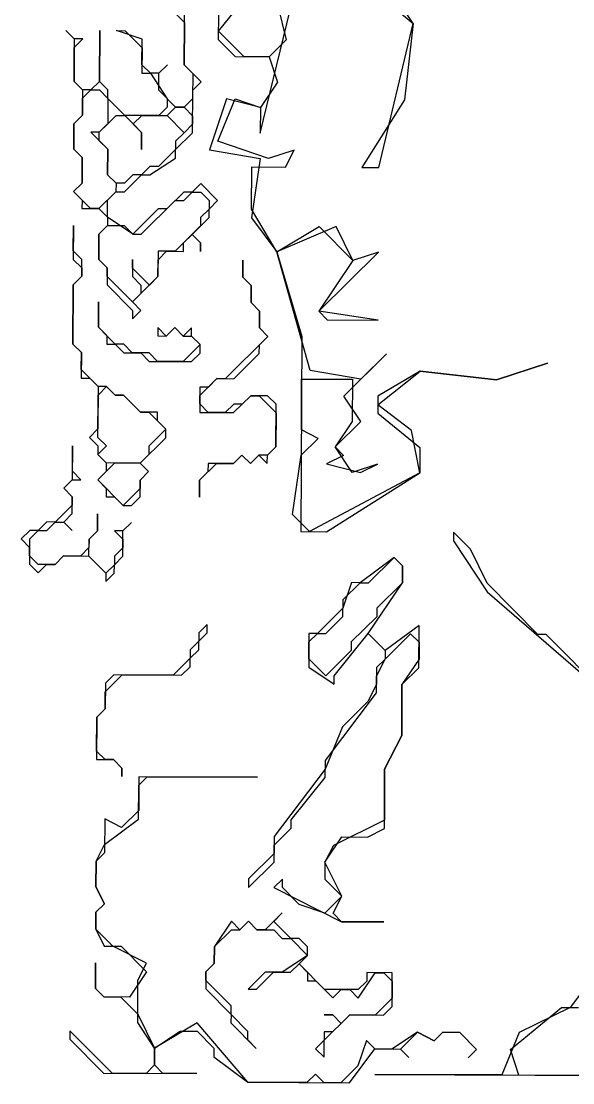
# Model space of a CAD drawing. Header units: inches. Extents: x 0 to 116, y 0 to 63.
# Drawn here: x 56.27 to 60.2, y 10.39 to 17.95 of the extents above; entities that cross this region are included whole.
import ezdxf

# ---------------------------------------------------------------- set-up
doc = ezdxf.new("R2010")
doc.units = ezdxf.units.IN

msp = doc.modelspace()

# ---------------------------------------------------------------- linework, layer by layer
for points in [[(57.67862, 18.00039), (57.67783, 17.8192), (57.79811, 17.69787), (58.0397, 17.69681), (58.09931, 17.51535), (57.97772, 17.33468), (57.73639, 17.39614), (57.61401, 17.03427), (57.97614, 16.97229), (57.9139, 16.54975), (58.09404, 16.30736), (58.2726, 15.70258), (58.26654, 14.31339), (58.44774, 14.3126), (59.11398, 14.7325), (59.0549, 15.03476), (58.81409, 15.21701), (59.11714, 15.45729), (59.66047, 15.39452), (60.0234, 15.51374), (59.66047, 15.39452), (59.11714, 15.45729), (58.81435, 15.27741), (58.81383, 15.15661), (59.11477, 14.9137), (59.11398, 14.7325), (58.32694, 14.31313), (58.20667, 14.43446), (58.26891, 14.85699), (58.39024, 14.97726), (58.26971, 15.03819), (58.27129, 15.40058), (58.63368, 15.399), (58.63237, 15.097), (58.51078, 14.91633), (58.57091, 14.85567), (58.44985, 14.7958), (58.69118, 14.73434), (58.81225, 14.79422), (58.63078, 14.73461), (58.51078, 14.91633), (58.69276, 15.09674), (58.57276, 15.27847), (58.87607, 15.57915), (58.69408, 15.39874), (58.33195, 15.46072), (58.09404, 16.30736), (58.39683, 16.48725), (58.63737, 16.24459), (58.39419, 15.88325), (58.45433, 15.82259), (58.81673, 15.82101), (58.39419, 15.88325), (58.81883, 16.3042), (58.63737, 16.24459), (58.51763, 16.48672), (58.09404, 16.30736), (57.91416, 16.61015), (57.91548, 16.91215), (58.15708, 16.9111), (58.218, 17.03163), (58.03654, 16.97202), (57.67467, 17.0944), (57.79679, 17.39587), (57.97772, 17.33468), (57.97693, 17.15348), (58.28446, 18.42055)], [(57.67862, 18.00039), (57.67783, 17.8192), (57.79811, 17.69787), (58.0397, 17.69681), (58.09931, 17.51535), (57.97772, 17.33468), (57.73639, 17.39614), (57.61401, 17.03427), (57.97614, 16.97229), (57.9139, 16.54975), (58.09404, 16.30736), (58.2726, 15.70258), (58.26654, 14.31339), (58.44774, 14.3126), (59.11398, 14.7325), (59.0549, 15.03476), (58.81409, 15.21701), (59.11714, 15.45729), (59.66047, 15.39452), (60.0234, 15.51374), (59.66047, 15.39452), (59.11714, 15.45729), (58.81435, 15.27741), (58.81383, 15.15661), (59.11477, 14.9137), (59.11398, 14.7325), (58.32694, 14.31313), (58.20667, 14.43446), (58.26891, 14.85699), (58.39024, 14.97726), (58.26971, 15.03819), (58.27129, 15.40058), (58.63368, 15.399), (58.63237, 15.097), (58.51078, 14.91633), (58.57091, 14.85567), (58.44985, 14.7958), (58.69118, 14.73434), (58.81225, 14.79422), (58.63078, 14.73461), (58.51078, 14.91633), (58.69276, 15.09674), (58.57276, 15.27847), (58.87607, 15.57915), (58.69408, 15.39874), (58.33195, 15.46072), (58.09404, 16.30736), (58.39683, 16.48725), (58.63737, 16.24459), (58.39419, 15.88325), (58.45433, 15.82259), (58.81673, 15.82101), (58.39419, 15.88325), (58.81883, 16.3042), (58.63737, 16.24459), (58.51763, 16.48672), (58.09404, 16.30736), (57.91416, 16.61015), (57.91548, 16.91215), (58.15708, 16.9111), (58.218, 17.03163), (58.03654, 16.97202), (57.67467, 17.0944), (57.79679, 17.39587), (57.97772, 17.33468), (57.97693, 17.15348), (58.28446, 18.42055)], [(57.31649, 18.06237), (57.43676, 17.94105), (57.43545, 17.63905), (57.49558, 17.57839), (57.49479, 17.39719), (57.43413, 17.33705), (57.37373, 17.33732), (57.25346, 17.45864), (57.25398, 17.57944), (57.31465, 17.63958), (57.25398, 17.57944), (57.19358, 17.57971), (57.13345, 17.64037), (57.13424, 17.82157), (56.9533, 17.88276), (57.0137, 17.88249), (57.13398, 17.76117), (57.13319, 17.57997), (57.19358, 17.57971), (57.31359, 17.39798), (57.31333, 17.33758), (57.25267, 17.27745), (57.01107, 17.2785), (56.8908, 17.39983), (56.89106, 17.46022), (56.83092, 17.52089), (56.83251, 17.88328), (56.83092, 17.52089), (56.77026, 17.46075), (56.70986, 17.46102), (56.64973, 17.52168), (56.65078, 17.76328), (56.71144, 17.82341), (56.65104, 17.82368), (56.59091, 17.88434), (56.65104, 17.82368), (56.64973, 17.52168), (56.70986, 17.46102), (56.70907, 17.27982), (56.64841, 17.21968), (56.64762, 17.03848), (56.70775, 16.97782), (56.70696, 16.79662), (56.6463, 16.73649), (56.70644, 16.67582), (56.70617, 16.61542), (56.82697, 16.6149), (56.88711, 16.55423), (56.88684, 16.49383), (56.82618, 16.4337), (56.82539, 16.2525), (56.88553, 16.19184), (56.885, 16.07104), (57.06541, 15.88905), (57.06514, 15.82865), (57.12581, 15.88879), (57.06567, 15.94945), (57.24766, 16.12986), (57.24819, 16.25065), (57.30885, 16.31079), (57.42965, 16.31026), (57.42991, 16.37066), (57.49057, 16.4308), (57.55071, 16.37014), (57.55045, 16.30974), (57.55071, 16.37014), (57.49057, 16.4308), (57.6119, 16.55107), (57.61216, 16.61147), (57.67283, 16.67161), (57.55255, 16.79293), (57.49189, 16.7328), (57.43149, 16.73306), (57.31017, 16.61279), (57.24977, 16.61305), (57.06778, 16.43264), (56.88711, 16.55423), (56.88763, 16.67503), (56.9483, 16.73517), (57.0087, 16.7349), (57.13002, 16.85518), (57.19042, 16.85491), (57.37215, 16.97492), (57.37241, 17.03532), (57.49374, 17.15559), (57.49505, 17.45759), (57.55572, 17.51773), (57.43545, 17.63905), (57.43808, 18.24305)], [(57.31649, 18.06237), (57.43676, 17.94105), (57.43545, 17.63905), (57.49558, 17.57839), (57.49479, 17.39719), (57.43413, 17.33705), (57.37373, 17.33732), (57.25346, 17.45864), (57.25398, 17.57944), (57.31465, 17.63958), (57.25398, 17.57944), (57.19358, 17.57971), (57.13345, 17.64037), (57.13424, 17.82157), (56.9533, 17.88276), (57.0137, 17.88249), (57.13398, 17.76117), (57.13319, 17.57997), (57.19358, 17.57971), (57.31359, 17.39798), (57.31333, 17.33758), (57.25267, 17.27745), (57.01107, 17.2785), (56.8908, 17.39983), (56.89106, 17.46022), (56.83092, 17.52089), (56.83251, 17.88328), (56.83092, 17.52089), (56.77026, 17.46075), (56.70986, 17.46102), (56.64973, 17.52168), (56.65078, 17.76328), (56.71144, 17.82341), (56.65104, 17.82368), (56.59091, 17.88434), (56.65104, 17.82368), (56.64973, 17.52168), (56.70986, 17.46102), (56.70907, 17.27982), (56.64841, 17.21968), (56.64762, 17.03848), (56.70775, 16.97782), (56.70696, 16.79662), (56.6463, 16.73649), (56.70644, 16.67582), (56.70617, 16.61542), (56.82697, 16.6149), (56.88711, 16.55423), (56.88684, 16.49383), (56.82618, 16.4337), (56.82539, 16.2525), (56.88553, 16.19184), (56.885, 16.07104), (57.06541, 15.88905), (57.06514, 15.82865), (57.12581, 15.88879), (57.06567, 15.94945), (57.24766, 16.12986), (57.24819, 16.25065), (57.30885, 16.31079), (57.42965, 16.31026), (57.42991, 16.37066), (57.49057, 16.4308), (57.55071, 16.37014), (57.55045, 16.30974), (57.55071, 16.37014), (57.49057, 16.4308), (57.6119, 16.55107), (57.61216, 16.61147), (57.67283, 16.67161), (57.55255, 16.79293), (57.49189, 16.7328), (57.43149, 16.73306), (57.31017, 16.61279), (57.24977, 16.61305), (57.06778, 16.43264), (56.88711, 16.55423), (56.88763, 16.67503), (56.9483, 16.73517), (57.0087, 16.7349), (57.13002, 16.85518), (57.19042, 16.85491), (57.37215, 16.97492), (57.37241, 17.03532), (57.49374, 17.15559), (57.49505, 17.45759), (57.55572, 17.51773), (57.43545, 17.63905), (57.43808, 18.24305)], [(58.70647, 18.23751), (59.06755, 17.93393), (59.00478, 17.3906), (58.70067, 16.90872), (58.82147, 16.9082), (59.06755, 17.93393), (58.82753, 18.29738)], [(58.70647, 18.23751), (59.06755, 17.93393), (59.00478, 17.3906), (58.70067, 16.90872), (58.82147, 16.9082), (59.06755, 17.93393), (58.82753, 18.29738)], [(58.10168, 18.05895), (58.16103, 17.81709), (58.0397, 17.69681), (57.85851, 17.69761), (57.6781, 17.87959), (57.92101, 18.18054)], [(58.10168, 18.05895), (58.16103, 17.81709), (58.0397, 17.69681), (57.85851, 17.69761), (57.6781, 17.87959), (57.92101, 18.18054)], [(60.43591, 13.15632), (60.01496, 13.58096), (59.95456, 13.58122), (59.59375, 13.9452), (59.474, 14.18732), (59.35373, 14.30865), (59.35347, 14.24825), (59.59349, 13.8848), (60.43591, 13.15632)], [(60.43591, 13.15632), (60.01496, 13.58096), (59.95456, 13.58122), (59.59375, 13.9452), (59.474, 14.18732), (59.35373, 14.30865), (59.35347, 14.24825), (59.59349, 13.8848), (60.43591, 13.15632)], [(60.54907, 11.40421), (60.18457, 10.92259), (59.82138, 10.74297), (59.69926, 10.4415), (58.79327, 10.44546), (63.92722, 10.42306)], [(60.54907, 11.40421), (60.18457, 10.92259), (59.82138, 10.74297), (59.69926, 10.4415), (58.79327, 10.44546), (63.92722, 10.42306)], [(60.60525, 10.43755), (59.82006, 10.44098), (59.76045, 10.62244), (60.12417, 10.92286), (60.24497, 10.92233)], [(60.60525, 10.43755), (59.82006, 10.44098), (59.76045, 10.62244), (60.12417, 10.92286), (60.24497, 10.92233)]]:
    msp.add_lwpolyline(points)
for points in [[(56.77026, 17.46075), (56.83066, 17.46049), (56.8908, 17.39983), (56.89001, 17.21863), (56.82934, 17.15849), (56.76894, 17.15875), (56.88922, 17.03743), (56.88842, 16.85623), (56.94856, 16.79557), (56.9483, 16.73517), (56.82697, 16.6149), (56.76657, 16.61516), (56.6463, 16.73649), (56.70696, 16.79662), (56.70775, 16.97782), (56.64762, 17.03848), (56.64841, 17.21968), (56.70907, 17.27982), (56.7096, 17.40062)], [(57.31307, 17.27718), (57.37373, 17.33732), (57.43413, 17.33705), (57.49426, 17.27639), (57.494, 17.21599), (57.43334, 17.15586)], [(56.88842, 16.85623), (56.88922, 17.03743), (56.82908, 17.09809), (56.82934, 17.15849), (56.95067, 17.27876), (57.01107, 17.2785), (57.13134, 17.15717), (57.13081, 17.03637), (57.13134, 17.15717), (57.0712, 17.21784), (57.13187, 17.27797), (57.31307, 17.27718), (57.43334, 17.15586), (57.37267, 17.09572), (57.37241, 17.03532), (57.25108, 16.91505), (57.19069, 16.91531), (57.13002, 16.85518), (57.06962, 16.85544), (57.00896, 16.7953), (56.94856, 16.79557)], [(57.55229, 16.73253), (57.61243, 16.67187), (57.61216, 16.61147), (57.5515, 16.55133), (57.55124, 16.49093), (57.36925, 16.31053), (57.24845, 16.31105), (57.24766, 16.12986), (57.187, 16.06972), (57.06672, 16.19105), (57.06699, 16.25145), (57.06646, 16.13065), (57.1266, 16.06998), (57.12633, 16.00958), (57.06567, 15.94945), (56.88526, 16.13144), (56.88553, 16.19184), (56.82539, 16.2525), (56.82618, 16.4337), (56.88684, 16.49383), (57.00764, 16.49331), (57.06778, 16.43264), (57.12818, 16.43238), (57.37083, 16.67292), (57.43123, 16.67266), (57.49189, 16.7328)], [(56.64525, 16.49489), (56.64419, 16.25329), (56.70433, 16.19263), (56.70406, 16.13223), (56.6434, 16.07209), (56.64156, 15.6493), (56.70169, 15.58863), (56.7009, 15.40743), (56.7613, 15.40717), (56.82144, 15.34651), (56.82012, 15.04451), (56.75946, 14.98438), (56.81959, 14.92371), (56.81933, 14.86331), (56.87946, 14.80265), (56.8792, 14.74225), (56.81854, 14.68211), (56.87867, 14.62145), (56.87841, 14.56105), (56.93881, 14.56079), (56.99895, 14.50013), (57.05934, 14.49986), (57.12001, 14.56), (57.12053, 14.6808), (57.1812, 14.74093), (57.12106, 14.8016), (57.30305, 14.982), (57.30331, 15.0424), (57.24318, 15.10307), (57.24344, 15.16347), (57.12264, 15.16399), (57.00237, 15.28532), (56.94197, 15.28558), (56.88184, 15.34624), (56.82144, 15.34651), (56.70117, 15.46783), (56.70169, 15.58863), (56.64156, 15.6493), (56.6434, 16.07209), (56.70406, 16.13223), (56.70459, 16.25303), (56.64446, 16.31369)], [(56.64525, 16.49489), (56.64419, 16.25329), (56.70433, 16.19263), (56.70406, 16.13223), (56.6434, 16.07209), (56.64156, 15.6493), (56.70169, 15.58863), (56.7009, 15.40743), (56.7613, 15.40717), (56.82144, 15.34651), (56.82012, 15.04451), (56.75946, 14.98438), (56.81959, 14.92371), (56.81933, 14.86331), (56.87946, 14.80265), (56.8792, 14.74225), (56.81854, 14.68211), (56.87867, 14.62145), (56.87841, 14.56105), (56.93881, 14.56079), (56.99895, 14.50013), (57.05934, 14.49986), (57.12001, 14.56), (57.12053, 14.6808), (57.1812, 14.74093), (57.12106, 14.8016), (57.30305, 14.982), (57.30331, 15.0424), (57.24318, 15.10307), (57.24344, 15.16347), (57.12264, 15.16399), (57.00237, 15.28532), (56.94197, 15.28558), (56.88184, 15.34624), (56.82144, 15.34651), (56.70117, 15.46783), (56.70169, 15.58863), (56.64156, 15.6493), (56.6434, 16.07209), (56.70406, 16.13223), (56.70459, 16.25303), (56.64446, 16.31369)], [(57.85218, 16.24802), (57.85165, 16.12722), (57.91179, 16.06656), (57.91126, 15.94576), (57.9714, 15.8851), (57.97087, 15.7643), (58.03101, 15.70363), (57.72769, 15.40295), (57.66729, 15.40322), (57.60663, 15.34308), (57.54623, 15.34335), (57.54544, 15.16215), (57.78704, 15.16109), (57.90836, 15.28137), (57.96876, 15.2811), (58.08903, 15.15978), (58.08798, 14.91818), (58.02732, 14.85804), (57.96692, 14.85831), (57.90625, 14.79817), (57.84612, 14.85883), (57.78546, 14.7987), (57.60426, 14.79949), (57.60399, 14.73909), (57.54333, 14.67895), (57.5428, 14.55815), (57.54333, 14.67895), (57.66466, 14.79922), (57.78546, 14.7987), (57.84612, 14.85883), (57.90625, 14.79817), (57.96692, 14.85831), (58.02705, 14.79764), (58.02732, 14.85804), (58.08798, 14.91818), (58.0893, 15.22017), (58.02916, 15.28084), (57.90836, 15.28137), (57.8477, 15.22123), (57.7873, 15.22149), (57.72664, 15.16136), (57.60584, 15.16188), (57.5457, 15.22255), (57.54597, 15.28295), (57.66729, 15.40322), (57.78809, 15.40269), (57.97008, 15.5831), (57.97034, 15.6435), (58.03101, 15.70363), (57.97087, 15.7643), (57.9714, 15.8851), (57.91126, 15.94576), (57.91179, 16.06656), (57.85165, 16.12722)], [(57.85218, 16.24802), (57.85165, 16.12722), (57.91179, 16.06656), (57.91126, 15.94576), (57.9714, 15.8851), (57.97087, 15.7643), (58.03101, 15.70363), (57.72769, 15.40295), (57.66729, 15.40322), (57.60663, 15.34308), (57.54623, 15.34335), (57.54544, 15.16215), (57.78704, 15.16109), (57.90836, 15.28137), (57.96876, 15.2811), (58.08903, 15.15978), (58.08798, 14.91818), (58.02732, 14.85804), (57.96692, 14.85831), (57.90625, 14.79817), (57.84612, 14.85883), (57.78546, 14.7987), (57.60426, 14.79949), (57.60399, 14.73909), (57.54333, 14.67895), (57.5428, 14.55815), (57.54333, 14.67895), (57.66466, 14.79922), (57.78546, 14.7987), (57.84612, 14.85883), (57.90625, 14.79817), (57.96692, 14.85831), (58.02705, 14.79764), (58.02732, 14.85804), (58.08798, 14.91818), (58.0893, 15.22017), (58.02916, 15.28084), (57.90836, 15.28137), (57.8477, 15.22123), (57.7873, 15.22149), (57.72664, 15.16136), (57.60584, 15.16188), (57.5457, 15.22255), (57.54597, 15.28295), (57.66729, 15.40322), (57.78809, 15.40269), (57.97008, 15.5831), (57.97034, 15.6435), (58.03101, 15.70363), (57.97087, 15.7643), (57.9714, 15.8851), (57.91126, 15.94576), (57.91179, 16.06656), (57.85165, 16.12722)], [(56.82407, 15.9505), (56.82328, 15.7693), (56.88342, 15.70864), (56.88315, 15.64824), (56.94355, 15.64798), (57.00369, 15.58732), (57.12449, 15.58679), (57.18462, 15.52613), (57.48662, 15.52481), (57.54728, 15.58494), (57.54755, 15.64534), (57.48741, 15.70601), (57.48768, 15.76641), (57.42701, 15.70627), (57.36688, 15.76693), (57.30621, 15.7068), (57.24608, 15.76746), (57.24581, 15.70706), (57.30621, 15.7068), (57.36688, 15.76693), (57.42701, 15.70627), (57.48741, 15.70601), (57.54755, 15.64534), (57.42622, 15.52507), (57.24502, 15.52586), (57.18489, 15.58652), (57.06409, 15.58705), (57.00395, 15.64771), (56.94355, 15.64798), (56.82328, 15.7693)], [(56.82407, 15.9505), (56.82328, 15.7693), (56.88342, 15.70864), (56.88315, 15.64824), (56.94355, 15.64798), (57.00369, 15.58732), (57.12449, 15.58679), (57.18462, 15.52613), (57.48662, 15.52481), (57.54728, 15.58494), (57.54755, 15.64534), (57.48741, 15.70601), (57.48768, 15.76641), (57.42701, 15.70627), (57.36688, 15.76693), (57.30621, 15.7068), (57.24608, 15.76746), (57.24581, 15.70706), (57.30621, 15.7068), (57.36688, 15.76693), (57.42701, 15.70627), (57.48741, 15.70601), (57.54755, 15.64534), (57.42622, 15.52507), (57.24502, 15.52586), (57.18489, 15.58652), (57.06409, 15.58705), (57.00395, 15.64771), (56.94355, 15.64798), (56.82328, 15.7693)], [(56.88184, 15.34624), (56.94197, 15.28558), (57.00237, 15.28532), (57.12264, 15.16399), (57.18304, 15.16373), (57.30331, 15.0424), (57.18199, 14.92213), (57.18172, 14.86173), (57.12106, 14.8016), (56.87946, 14.80265), (56.81933, 14.86331), (56.87999, 14.92345), (56.81986, 14.98411), (56.82117, 15.28611)], [(56.63839, 14.9245), (56.63734, 14.68291), (56.57668, 14.62277), (56.63681, 14.56211), (56.63655, 14.50171), (56.51522, 14.38144), (56.45482, 14.3817), (56.39416, 14.32156), (56.33376, 14.32183), (56.2731, 14.26169), (56.33323, 14.20103), (56.33271, 14.08023), (56.39284, 14.01957), (56.45351, 14.0797), (56.51391, 14.07944), (56.57457, 14.13957), (56.75577, 14.13878), (56.87604, 14.01746), (56.87577, 13.95706), (56.93644, 14.01719), (56.9367, 14.07759), (56.99736, 14.13773), (56.99815, 14.31893), (57.05882, 14.37906), (56.99815, 14.31893), (56.93776, 14.31919), (56.99789, 14.25853), (56.99763, 14.19813), (56.93696, 14.13799), (56.9367, 14.07759), (56.87604, 14.01746), (56.75577, 14.13878), (56.75629, 14.25958), (56.81696, 14.31972), (56.81748, 14.44052), (56.81696, 14.31972), (56.75629, 14.25958), (56.75603, 14.19918), (56.69537, 14.13905), (56.57457, 14.13957), (56.51391, 14.07944), (56.39311, 14.07997), (56.33297, 14.14063), (56.3335, 14.26143), (56.39416, 14.32156), (56.45456, 14.3213), (56.51522, 14.38144), (56.57562, 14.38117), (56.63576, 14.32051), (56.57562, 14.38117), (56.63629, 14.44131), (56.63681, 14.56211), (56.57668, 14.62277), (56.63734, 14.68291), (56.69774, 14.68264), (56.6376, 14.7433)], [(56.63839, 14.9245), (56.63734, 14.68291), (56.57668, 14.62277), (56.63681, 14.56211), (56.63655, 14.50171), (56.51522, 14.38144), (56.45482, 14.3817), (56.39416, 14.32156), (56.33376, 14.32183), (56.2731, 14.26169), (56.33323, 14.20103), (56.33271, 14.08023), (56.39284, 14.01957), (56.45351, 14.0797), (56.51391, 14.07944), (56.57457, 14.13957), (56.75577, 14.13878), (56.87604, 14.01746), (56.87577, 13.95706), (56.93644, 14.01719), (56.9367, 14.07759), (56.99736, 14.13773), (56.99815, 14.31893), (57.05882, 14.37906), (56.99815, 14.31893), (56.93776, 14.31919), (56.99789, 14.25853), (56.99763, 14.19813), (56.93696, 14.13799), (56.9367, 14.07759), (56.87604, 14.01746), (56.75577, 14.13878), (56.75629, 14.25958), (56.81696, 14.31972), (56.81748, 14.44052), (56.81696, 14.31972), (56.75629, 14.25958), (56.75603, 14.19918), (56.69537, 14.13905), (56.57457, 14.13957), (56.51391, 14.07944), (56.39311, 14.07997), (56.33297, 14.14063), (56.3335, 14.26143), (56.39416, 14.32156), (56.45456, 14.3213), (56.51522, 14.38144), (56.57562, 14.38117), (56.63576, 14.32051), (56.57562, 14.38117), (56.63629, 14.44131), (56.63681, 14.56211), (56.57668, 14.62277), (56.63734, 14.68291), (56.69774, 14.68264), (56.6376, 14.7433)], [(57.12106, 14.8016), (57.1812, 14.74093), (57.12053, 14.6808), (57.12027, 14.6204), (56.99895, 14.50013), (56.81854, 14.68211), (56.93986, 14.80239)], [(58.93015, 14.1293), (58.68776, 13.94915), (58.62736, 13.94942), (58.56617, 13.76848), (58.38418, 13.58807), (58.32378, 13.58834), (58.32273, 13.34674), (58.5034, 13.22515), (58.50366, 13.28555), (58.74658, 13.58649), (58.86685, 13.46517), (58.86658, 13.40477), (58.80592, 13.34463), (58.80539, 13.22383), (58.74447, 13.1033), (58.56248, 12.92289), (58.44036, 12.62142), (58.07586, 12.1398), (58.07533, 12.01901), (57.89334, 11.8386), (57.89308, 11.7782), (58.07507, 11.95861), (58.07559, 12.0794), (58.19692, 12.19968), (58.19718, 12.26008), (58.4401, 12.56102), (58.44063, 12.68182), (58.80513, 13.16343), (58.80566, 13.28423), (58.86658, 13.40477), (59.04857, 13.58517), (59.10871, 13.52451), (59.10818, 13.40371), (58.98659, 13.22304), (58.98501, 12.86064), (58.86316, 12.61957), (58.86158, 12.25718), (58.49839, 12.07756), (58.43746, 11.95702), (58.43694, 11.83623), (58.55721, 11.7149), (58.43588, 11.59463), (58.25495, 11.65582), (58.13468, 11.77714), (58.13494, 11.83754), (58.07428, 11.77741), (58.55642, 11.5337), (58.85841, 11.53238), (58.55642, 11.5337), (58.49628, 11.59436), (58.55721, 11.7149), (58.43746, 11.95702), (58.55905, 12.1377), (58.74025, 12.13691), (58.86131, 12.19678), (58.86316, 12.61957), (58.98501, 12.86064), (58.98659, 13.22304), (59.10792, 13.34331), (59.10924, 13.64531), (58.86685, 13.46517), (58.74658, 13.58649), (58.98975, 13.94783), (58.99028, 14.06863)], [(58.93015, 14.1293), (58.68776, 13.94915), (58.62736, 13.94942), (58.56617, 13.76848), (58.38418, 13.58807), (58.32378, 13.58834), (58.32273, 13.34674), (58.5034, 13.22515), (58.50366, 13.28555), (58.74658, 13.58649), (58.86685, 13.46517), (58.86658, 13.40477), (58.80592, 13.34463), (58.80539, 13.22383), (58.74447, 13.1033), (58.56248, 12.92289), (58.44036, 12.62142), (58.07586, 12.1398), (58.07533, 12.01901), (57.89334, 11.8386), (57.89308, 11.7782), (58.07507, 11.95861), (58.07559, 12.0794), (58.19692, 12.19968), (58.19718, 12.26008), (58.4401, 12.56102), (58.44063, 12.68182), (58.80513, 13.16343), (58.80566, 13.28423), (58.86658, 13.40477), (59.04857, 13.58517), (59.10871, 13.52451), (59.10818, 13.40371), (58.98659, 13.22304), (58.98501, 12.86064), (58.86316, 12.61957), (58.86158, 12.25718), (58.49839, 12.07756), (58.43746, 11.95702), (58.43694, 11.83623), (58.55721, 11.7149), (58.43588, 11.59463), (58.25495, 11.65582), (58.13468, 11.77714), (58.13494, 11.83754), (58.07428, 11.77741), (58.55642, 11.5337), (58.85841, 11.53238), (58.55642, 11.5337), (58.49628, 11.59436), (58.55721, 11.7149), (58.43746, 11.95702), (58.55905, 12.1377), (58.74025, 12.13691), (58.86131, 12.19678), (58.86316, 12.61957), (58.98501, 12.86064), (58.98659, 13.22304), (59.10792, 13.34331), (59.10924, 13.64531), (58.86685, 13.46517), (58.74658, 13.58649), (58.98975, 13.94783), (58.99028, 14.06863)], [(58.93015, 14.1293), (58.99028, 14.06863), (58.98975, 13.94783), (58.80777, 13.76743), (58.8075, 13.70703), (58.62551, 13.52662), (58.62525, 13.46622), (58.44326, 13.28581), (58.32299, 13.40714), (58.32352, 13.52794), (58.38418, 13.58807), (58.44458, 13.58781), (58.5659, 13.70808), (58.56643, 13.82888), (58.68776, 13.94915), (58.74816, 13.94889)], [(57.59925, 13.6519), (57.53859, 13.59176), (57.53832, 13.53136), (57.47766, 13.47123), (57.4774, 13.41083), (57.35607, 13.29056), (56.93328, 13.2924), (56.87261, 13.23226), (56.87182, 13.05107), (56.81116, 12.99093), (56.80984, 12.68893), (56.93064, 12.68841), (56.99078, 12.62774), (56.99051, 12.56734), (56.99078, 12.62774), (56.93064, 12.68841), (56.87024, 12.68867), (56.8101, 12.74933), (56.81116, 12.99093), (56.87182, 13.05107), (56.87235, 13.17187), (56.99367, 13.29214), (57.41647, 13.29029), (57.47713, 13.35043), (57.4774, 13.41083), (57.53806, 13.47096), (57.53832, 13.53136), (57.59899, 13.5915)], [(57.59925, 13.6519), (57.53859, 13.59176), (57.53832, 13.53136), (57.47766, 13.47123), (57.4774, 13.41083), (57.35607, 13.29056), (56.93328, 13.2924), (56.87261, 13.23226), (56.87182, 13.05107), (56.81116, 12.99093), (56.80984, 12.68893), (56.93064, 12.68841), (56.99078, 12.62774), (56.99051, 12.56734), (56.99078, 12.62774), (56.93064, 12.68841), (56.87024, 12.68867), (56.8101, 12.74933), (56.81116, 12.99093), (56.87182, 13.05107), (56.87235, 13.17187), (56.99367, 13.29214), (57.41647, 13.29029), (57.47713, 13.35043), (57.4774, 13.41083), (57.53806, 13.47096), (57.53832, 13.53136), (57.59899, 13.5915)], [(56.8684, 12.26587), (56.86734, 12.02428), (56.80668, 11.96414), (56.80589, 11.78294), (56.86576, 11.66188), (56.8051, 11.60174), (56.80457, 11.48095), (56.86444, 11.35988), (56.98524, 11.35936), (57.16565, 11.17737), (57.04406, 10.9967), (56.86286, 10.99749), (56.80273, 11.05815), (56.80352, 11.23935), (56.80273, 11.05815), (56.86286, 10.99749), (56.98366, 10.99696), (57.10393, 10.87563), (57.22368, 10.63351), (57.22315, 10.51271), (57.16249, 10.45257), (56.92089, 10.45363), (56.62021, 10.75694), (56.61995, 10.69654), (56.86049, 10.45389), (57.52488, 10.45099), (57.28329, 10.45205), (57.22315, 10.51271), (57.22368, 10.63351), (57.4054, 10.75352), (57.5262, 10.75299), (57.64647, 10.63166), (57.64621, 10.57126), (57.88702, 10.38901), (58.61181, 10.38585), (58.79406, 10.62666), (58.97526, 10.62587), (59.0354, 10.5652), (58.97526, 10.62587), (59.09659, 10.74614), (59.21712, 10.68521), (59.27778, 10.74535), (59.39858, 10.74482), (59.51885, 10.62349), (59.45819, 10.56336), (59.51885, 10.62349), (59.39858, 10.74482), (59.27778, 10.74535), (59.21712, 10.68521), (59.09659, 10.74614), (58.91486, 10.62613), (58.79406, 10.62666), (58.73393, 10.68732), (58.67274, 10.50638), (58.55141, 10.38611), (58.43061, 10.38664), (58.37047, 10.4473), (58.30981, 10.38717), (57.88702, 10.38901), (57.52646, 10.81339), (57.22368, 10.63351), (57.10367, 10.81523), (57.10499, 11.11723), (57.16591, 11.23777), (56.92484, 11.35962), (56.80457, 11.48095), (56.8051, 11.60174), (56.86576, 11.66188), (56.80589, 11.78294), (56.80668, 11.96414), (56.8676, 12.08468), (57.10999, 12.26482), (57.11105, 12.50642), (57.17171, 12.56655), (57.9569, 12.56313), (57.11131, 12.56682), (57.11026, 12.32522), (56.98893, 12.20495)], [(56.8684, 12.26587), (56.86734, 12.02428), (56.80668, 11.96414), (56.80589, 11.78294), (56.86576, 11.66188), (56.8051, 11.60174), (56.80457, 11.48095), (56.86444, 11.35988), (56.98524, 11.35936), (57.16565, 11.17737), (57.04406, 10.9967), (56.86286, 10.99749), (56.80273, 11.05815), (56.80352, 11.23935), (56.80273, 11.05815), (56.86286, 10.99749), (56.98366, 10.99696), (57.10393, 10.87563), (57.22368, 10.63351), (57.22315, 10.51271), (57.16249, 10.45257), (56.92089, 10.45363), (56.62021, 10.75694), (56.61995, 10.69654), (56.86049, 10.45389), (57.52488, 10.45099), (57.28329, 10.45205), (57.22315, 10.51271), (57.22368, 10.63351), (57.4054, 10.75352), (57.5262, 10.75299), (57.64647, 10.63166), (57.64621, 10.57126), (57.88702, 10.38901), (58.61181, 10.38585), (58.79406, 10.62666), (58.97526, 10.62587), (59.0354, 10.5652), (58.97526, 10.62587), (59.09659, 10.74614), (59.21712, 10.68521), (59.27778, 10.74535), (59.39858, 10.74482), (59.51885, 10.62349), (59.45819, 10.56336), (59.51885, 10.62349), (59.39858, 10.74482), (59.27778, 10.74535), (59.21712, 10.68521), (59.09659, 10.74614), (58.91486, 10.62613), (58.79406, 10.62666), (58.73393, 10.68732), (58.67274, 10.50638), (58.55141, 10.38611), (58.43061, 10.38664), (58.37047, 10.4473), (58.30981, 10.38717), (57.88702, 10.38901), (57.52646, 10.81339), (57.22368, 10.63351), (57.10367, 10.81523), (57.10499, 11.11723), (57.16591, 11.23777), (56.92484, 11.35962), (56.80457, 11.48095), (56.8051, 11.60174), (56.86576, 11.66188), (56.80589, 11.78294), (56.80668, 11.96414), (56.8676, 12.08468), (57.10999, 12.26482), (57.11105, 12.50642), (57.17171, 12.56655), (57.9569, 12.56313), (57.11131, 12.56682), (57.11026, 12.32522), (56.98893, 12.20495)], [(57.77122, 11.53713), (57.64963, 11.35646), (57.64911, 11.23566), (57.58844, 11.17552), (57.58792, 11.05472), (57.76833, 10.87273), (57.76806, 10.81233), (57.94847, 10.63035), (57.88833, 10.69101), (57.8886, 10.75141), (57.76833, 10.87273), (57.76859, 10.93313), (57.58818, 11.11512), (57.58844, 11.17552), (57.64911, 11.23566), (57.64963, 11.35646), (57.77096, 11.47673), (57.83136, 11.47646), (57.89202, 11.5366), (57.95216, 11.47594), (58.07296, 11.47541), (58.13309, 11.41475), (58.19349, 11.41448), (58.31376, 11.29316), (58.13204, 11.17315), (58.01124, 11.17368), (57.88991, 11.05341), (57.95031, 11.05314), (58.07164, 11.17341), (58.19244, 11.17289), (58.2531, 11.23302), (58.31324, 11.17236), (58.31297, 11.11196), (58.37337, 11.1117), (58.49365, 10.99037), (58.55431, 11.05051), (58.61471, 11.05024), (58.67484, 10.98958), (58.79643, 11.17025), (58.85683, 11.16999), (58.91697, 11.10932), (58.91644, 10.98853), (58.79512, 10.86825), (58.61392, 10.86904), (58.55325, 10.80891), (58.49312, 10.86957), (58.43272, 10.86984), (58.49312, 10.86957), (58.55325, 10.80891), (58.49259, 10.74877), (58.43219, 10.74904), (58.43193, 10.68864), (58.37127, 10.6285), (58.4314, 10.56784), (58.43193, 10.68864), (58.61392, 10.86904), (58.85552, 10.86799), (58.91618, 10.92813), (58.91723, 11.16972), (58.73603, 11.17051), (58.73577, 11.11012), (58.67511, 11.04998), (58.43351, 11.05103), (58.2531, 11.23302), (58.31376, 11.29316), (58.31403, 11.35356), (58.25389, 11.41422), (58.19349, 11.41448), (58.07322, 11.53581), (58.13388, 11.59595), (58.01256, 11.47567), (57.95216, 11.47594), (57.89202, 11.5366), (57.83136, 11.47646)], [(57.77122, 11.53713), (57.64963, 11.35646), (57.64911, 11.23566), (57.58844, 11.17552), (57.58792, 11.05472), (57.76833, 10.87273), (57.76806, 10.81233), (57.94847, 10.63035), (57.88833, 10.69101), (57.8886, 10.75141), (57.76833, 10.87273), (57.76859, 10.93313), (57.58818, 11.11512), (57.58844, 11.17552), (57.64911, 11.23566), (57.64963, 11.35646), (57.77096, 11.47673), (57.83136, 11.47646), (57.89202, 11.5366), (57.95216, 11.47594), (58.07296, 11.47541), (58.13309, 11.41475), (58.19349, 11.41448), (58.31376, 11.29316), (58.13204, 11.17315), (58.01124, 11.17368), (57.88991, 11.05341), (57.95031, 11.05314), (58.07164, 11.17341), (58.19244, 11.17289), (58.2531, 11.23302), (58.31324, 11.17236), (58.31297, 11.11196), (58.37337, 11.1117), (58.49365, 10.99037), (58.55431, 11.05051), (58.61471, 11.05024), (58.67484, 10.98958), (58.79643, 11.17025), (58.85683, 11.16999), (58.91697, 11.10932), (58.91644, 10.98853), (58.79512, 10.86825), (58.61392, 10.86904), (58.55325, 10.80891), (58.49312, 10.86957), (58.43272, 10.86984), (58.49312, 10.86957), (58.55325, 10.80891), (58.49259, 10.74877), (58.43219, 10.74904), (58.43193, 10.68864), (58.37127, 10.6285), (58.4314, 10.56784), (58.43193, 10.68864), (58.61392, 10.86904), (58.85552, 10.86799), (58.91618, 10.92813), (58.91723, 11.16972), (58.73603, 11.17051), (58.73577, 11.11012), (58.67511, 11.04998), (58.43351, 11.05103), (58.2531, 11.23302), (58.31376, 11.29316), (58.31403, 11.35356), (58.25389, 11.41422), (58.19349, 11.41448), (58.07322, 11.53581), (58.13388, 11.59595), (58.01256, 11.47567), (57.95216, 11.47594), (57.89202, 11.5366), (57.83136, 11.47646)]]:
    msp.add_lwpolyline(points, close=True)

doc.saveas('drawing.dxf')
